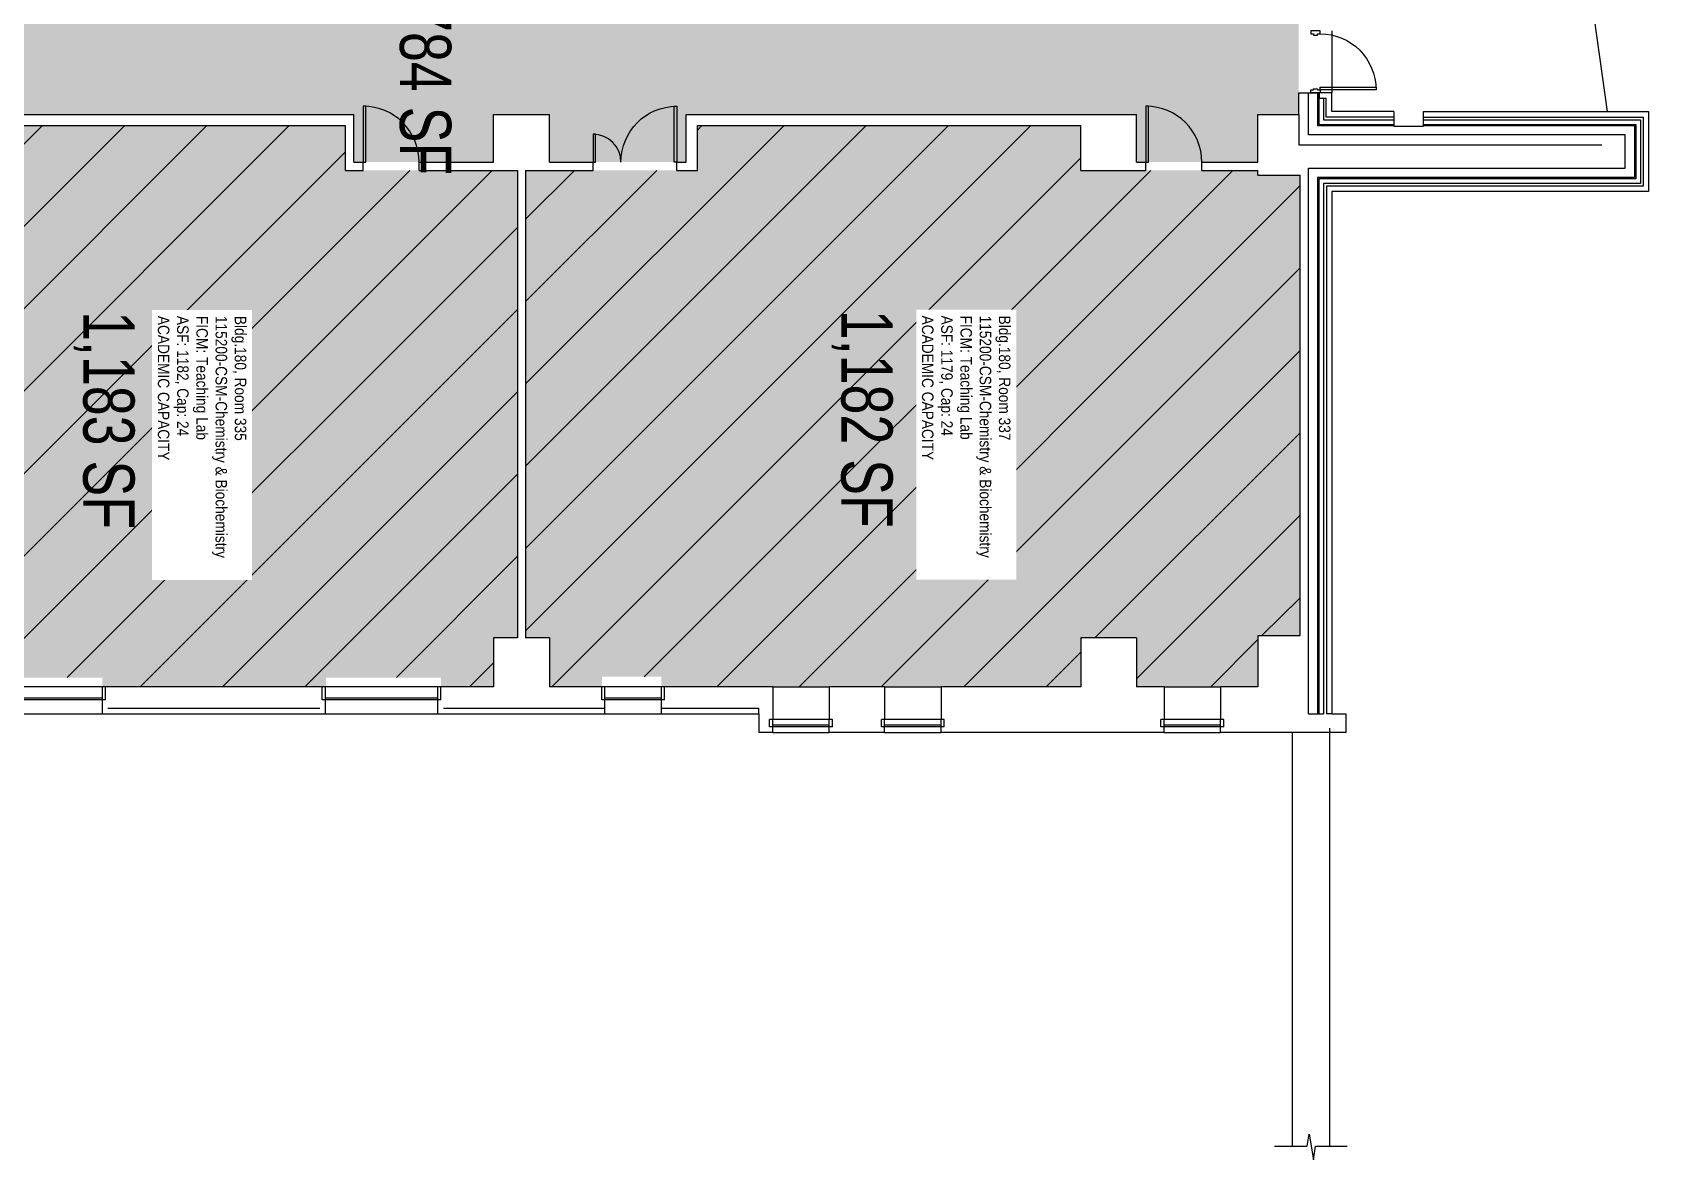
# Model space of a CAD drawing. Header units: inches. Extents: x 69211883 to 69217823, y 27675792 to 27679222.
# Drawn here: x 69216782 to 69217823, y 27677542 to 27678268 of the extents above; entities that cross this region are included whole.
import ezdxf
from ezdxf.enums import TextEntityAlignment as Align

# ---------------------------------------------------------------- set-up
doc = ezdxf.new("R2010")
doc.units = ezdxf.units.IN
doc.header["$LTSCALE"] = 0.25
doc.header["$MEASUREMENT"] = 0
doc.layers.get('0').update_dxf_attribs({"linetype": 'CONTINUOUS'})
for name, color, linetype in [('A-DOOR', 2, 'CONTINUOUS'), ('A-FLOR', 3, 'CONTINUOUS'), ('A-GLAZ', 1, 'CONTINUOUS'), ('A-IDEN-RNUM', 7, 'CONTINUOUS'), ('A-IDEN-SNUM', 4, 'CONTINUOUS'), ('A-IDEN-VNUM', 4, 'CONTINUOUS'), ('A-ROOF', 2, 'CONTINUOUS'), ('A-WALL', 5, 'CONTINUOUS'), ('AREA-TEXT', 3, 'CONTINUOUS'), ('Rooms-Capacity', 4, 'CONTINUOUS'), ('Rooms-Category-Color', 7, 'CONTINUOUS'), ('Rooms-College-Color', 7, 'CONTINUOUS'), ('Rooms-Department-Color', 7, 'CONTINUOUS'), ('Rooms-Division-Color', 7, 'CONTINUOUS'), ('Rooms-Information', 7, 'CONTINUOUS')]:
    doc.layers.add(name, color=color, linetype=linetype)
doc.styles.add('CP_AREA', font='arial.ttf', dxfattribs={"height": 15})
doc.styles.add('CP_ROOMSNUMBER', font='arial.ttf', dxfattribs={"height": 1})
doc.styles.add('CP_ROOMVNUMBER', font='arial.ttf', dxfattribs={"width": 0.85, "height": 0.075})
pattern_1 = [(45, (0, 0), (-26.516504294, 26.516504294), [])]

# ---------------------------------------------------------------- blocks, each defined once
blk = doc.blocks.new('Z08D36')
at = {"linetype": 'Continuous', "lineweight": -3}
blk.add_lwpolyline([(-18, 0), (-16.25, 0), (-16.25, 36), (-18, 36)], close=True, dxfattribs=at)
blk.add_arc((-18, 0), 36, 0, 90)

msp = doc.modelspace()

# ---------------------------------------------------------------- hatches: boundary and pattern name
at = {"layer": 'Rooms-Capacity'}
h = msp.add_hatch(dxfattribs=at)
h.set_pattern_fill('ANSI31', color=256, scale=300, style=0)
h.set_pattern_definition(pattern_1)
h.paths.add_polyline_path([(69217045.4, 27677846.4), (69217045.4, 27677852.4), (69216971.2, 27677852.4), (69216971.2, 27677846.4), (69216827.2, 27677846.4), (69216827.2, 27677852.4), (69216753, 27677852.4), (69216753, 27677846.4), (69216738.7, 27677846.4), (69216738.7, 27677877.9), (69216699.7, 27677877.9), (69216699.7, 27677846.4), (69216595.8, 27677846.4), (69216595.8, 27678179), (69216737.2, 27678179), (69216737.2, 27678207.8), (69216983.9, 27678207.8), (69216983.9, 27678179), (69217094.6, 27678179), (69217094.6, 27677877.9), (69217079.2, 27677877.9), (69217079.2, 27677846.4)])
h = msp.add_hatch(dxfattribs=at)
h.set_pattern_fill('ANSI31', color=256, scale=300, style=0)
h.set_pattern_definition(pattern_1)
h.paths.add_polyline_path([(69217598.6, 27678176), (69217598.6, 27677879.4), (69217571.3, 27677879.4), (69217571.3, 27677846.4), (69217549.2, 27677846.4), (69217547.4, 27677846.4), (69217511, 27677846.4), (69217509.2, 27677846.4), (69217493.2, 27677846.4), (69217493.2, 27677877.9), (69217457.2, 27677877.9), (69217457.2, 27677846.4), (69217369.2, 27677846.4), (69217367.4, 27677846.4), (69217331, 27677846.4), (69217329.2, 27677846.4), (69217297.2, 27677846.4), (69217295.4, 27677846.4), (69217266.1, 27677846.4), (69217259.2, 27677846.4), (69217187.2, 27677846.4), (69217187.2, 27677852.9), (69217149, 27677852.9), (69217149, 27677846.4), (69217115.2, 27677846.4), (69217115.2, 27677877.9), (69217099.8, 27677877.9), (69217099.8, 27678179), (69217210.4, 27678179), (69217210.4, 27678207.8), (69217457.2, 27678207.8), (69217457.2, 27678179), (69217493.2, 27678179), (69217571.3, 27678179), (69217571.3, 27678176)])
at = {"layer": 'Rooms-Category-Color', "true_color": 0xadadad}
msp.add_hatch(color=253, dxfattribs=at).paths.add_polyline_path([(69217597.6, 27678341.8), (69217495.2, 27678341.8), (69217495.2, 27678311), (69217005.6, 27678311), (69217005.6, 27678341.8), (69216738.7, 27678341.8), (69216738.7, 27678311), (69216699.7, 27678311), (69216699.7, 27678341.8), (69216611.7, 27678341.8), (69216611.7, 27678311), (69216179.8, 27678311), (69216179.8, 27678341.8), (69216091.8, 27678341.8), (69216091.8, 27678311), (69215945.2, 27678311), (69215945.2, 27678341.8), (69215857.2, 27678341.8), (69215857.2, 27678311), (69215567.2, 27678311), (69215567.2, 27678341.8), (69215461.8, 27678341.8), (69215461.8, 27678314.5), (69215455.3, 27678314.5), (69215455.3, 27678316.1), (69215406, 27678316.1), (69215406, 27678311), (69215315.2, 27678311), (69215315.2, 27678215), (69215351.2, 27678215), (69215351.2, 27678197), (69215400.8, 27678197), (69215400.8, 27678215), (69215406, 27678215), (69215406, 27678209.9), (69215455.3, 27678209.9), (69215455.3, 27678211.5), (69215462.4, 27678211.5), (69215462.4, 27678215), (69215981.2, 27678215), (69215981.2, 27678185), (69216065.2, 27678184.3), (69216071.2, 27678215), (69216595.8, 27678215), (69216595.8, 27678184.3), (69216699.2, 27678184.3), (69216699.2, 27678215), (69216989.2, 27678215), (69216989.2, 27678184.3), (69217079.2, 27678184.3), (69217079.2, 27678215), (69217115.2, 27678215), (69217115.2, 27678184.3), (69217143.2, 27678184.3), (69217203.2, 27678184.3), (69217203.2, 27678215), (69217493.2, 27678215), (69217493.2, 27678184.3), (69217571.3, 27678184.3), (69217571.3, 27678215), (69217597.6, 27678215)])
at = {"layer": 'Rooms-Category-Color', "true_color": 0xe3f498}
for points in [[(69217045.4, 27677846.4), (69217045.4, 27677852.4), (69216971.2, 27677852.4), (69216971.2, 27677846.4), (69216827.2, 27677846.4), (69216827.2, 27677852.4), (69216753, 27677852.4), (69216753, 27677846.4), (69216738.7, 27677846.4), (69216738.7, 27677877.9), (69216699.7, 27677877.9), (69216699.7, 27677846.4), (69216595.8, 27677846.4), (69216595.8, 27678179), (69216737.2, 27678179), (69216737.2, 27678207.8), (69216983.9, 27678207.8), (69216983.9, 27678179), (69217094.6, 27678179), (69217094.6, 27677877.9), (69217079.2, 27677877.9), (69217079.2, 27677846.4)], [(69217598.6, 27678176), (69217598.6, 27677879.4), (69217571.3, 27677879.4), (69217571.3, 27677846.4), (69217549.2, 27677846.4), (69217547.4, 27677846.4), (69217511, 27677846.4), (69217509.2, 27677846.4), (69217493.2, 27677846.4), (69217493.2, 27677877.9), (69217457.2, 27677877.9), (69217457.2, 27677846.4), (69217369.2, 27677846.4), (69217367.4, 27677846.4), (69217331, 27677846.4), (69217329.2, 27677846.4), (69217297.2, 27677846.4), (69217295.4, 27677846.4), (69217266.1, 27677846.4), (69217259.2, 27677846.4), (69217187.2, 27677846.4), (69217187.2, 27677852.9), (69217149, 27677852.9), (69217149, 27677846.4), (69217115.2, 27677846.4), (69217115.2, 27677877.9), (69217099.8, 27677877.9), (69217099.8, 27678179), (69217210.4, 27678179), (69217210.4, 27678207.8), (69217457.2, 27678207.8), (69217457.2, 27678179), (69217493.2, 27678179), (69217571.3, 27678179), (69217571.3, 27678176)]]:
    msp.add_hatch(color=61, dxfattribs=at).paths.add_polyline_path(points)
at = {"layer": 'Rooms-College-Color', "true_color": 0xadadad}
msp.add_hatch(color=253, dxfattribs=at).paths.add_polyline_path([(69217597.6, 27678341.8), (69217495.2, 27678341.8), (69217495.2, 27678311), (69217005.6, 27678311), (69217005.6, 27678341.8), (69216738.7, 27678341.8), (69216738.7, 27678311), (69216699.7, 27678311), (69216699.7, 27678341.8), (69216611.7, 27678341.8), (69216611.7, 27678311), (69216179.8, 27678311), (69216179.8, 27678341.8), (69216091.8, 27678341.8), (69216091.8, 27678311), (69215945.2, 27678311), (69215945.2, 27678341.8), (69215857.2, 27678341.8), (69215857.2, 27678311), (69215567.2, 27678311), (69215567.2, 27678341.8), (69215461.8, 27678341.8), (69215461.8, 27678314.5), (69215455.3, 27678314.5), (69215455.3, 27678316.1), (69215406, 27678316.1), (69215406, 27678311), (69215315.2, 27678311), (69215315.2, 27678215), (69215351.2, 27678215), (69215351.2, 27678197), (69215400.8, 27678197), (69215400.8, 27678215), (69215406, 27678215), (69215406, 27678209.9), (69215455.3, 27678209.9), (69215455.3, 27678211.5), (69215462.4, 27678211.5), (69215462.4, 27678215), (69215981.2, 27678215), (69215981.2, 27678185), (69216065.2, 27678184.3), (69216071.2, 27678215), (69216595.8, 27678215), (69216595.8, 27678184.3), (69216699.2, 27678184.3), (69216699.2, 27678215), (69216989.2, 27678215), (69216989.2, 27678184.3), (69217079.2, 27678184.3), (69217079.2, 27678215), (69217115.2, 27678215), (69217115.2, 27678184.3), (69217143.2, 27678184.3), (69217203.2, 27678184.3), (69217203.2, 27678215), (69217493.2, 27678215), (69217493.2, 27678184.3), (69217571.3, 27678184.3), (69217571.3, 27678215), (69217597.6, 27678215)])
at = {"layer": 'Rooms-College-Color', "true_color": 0xffe090}
for points in [[(69217045.4, 27677846.4), (69217045.4, 27677852.4), (69216971.2, 27677852.4), (69216971.2, 27677846.4), (69216827.2, 27677846.4), (69216827.2, 27677852.4), (69216753, 27677852.4), (69216753, 27677846.4), (69216738.7, 27677846.4), (69216738.7, 27677877.9), (69216699.7, 27677877.9), (69216699.7, 27677846.4), (69216595.8, 27677846.4), (69216595.8, 27678179), (69216737.2, 27678179), (69216737.2, 27678207.8), (69216983.9, 27678207.8), (69216983.9, 27678179), (69217094.6, 27678179), (69217094.6, 27677877.9), (69217079.2, 27677877.9), (69217079.2, 27677846.4)], [(69217598.6, 27678176), (69217598.6, 27677879.4), (69217571.3, 27677879.4), (69217571.3, 27677846.4), (69217549.2, 27677846.4), (69217547.4, 27677846.4), (69217511, 27677846.4), (69217509.2, 27677846.4), (69217493.2, 27677846.4), (69217493.2, 27677877.9), (69217457.2, 27677877.9), (69217457.2, 27677846.4), (69217369.2, 27677846.4), (69217367.4, 27677846.4), (69217331, 27677846.4), (69217329.2, 27677846.4), (69217297.2, 27677846.4), (69217295.4, 27677846.4), (69217266.1, 27677846.4), (69217259.2, 27677846.4), (69217187.2, 27677846.4), (69217187.2, 27677852.9), (69217149, 27677852.9), (69217149, 27677846.4), (69217115.2, 27677846.4), (69217115.2, 27677877.9), (69217099.8, 27677877.9), (69217099.8, 27678179), (69217210.4, 27678179), (69217210.4, 27678207.8), (69217457.2, 27678207.8), (69217457.2, 27678179), (69217493.2, 27678179), (69217571.3, 27678179), (69217571.3, 27678176)]]:
    msp.add_hatch(color=41, dxfattribs=at).paths.add_polyline_path(points)
at = {"layer": 'Rooms-Department-Color', "true_color": 0xacacac}
msp.add_hatch(color=253, dxfattribs=at).paths.add_polyline_path([(69217597.6, 27678341.8), (69217495.2, 27678341.8), (69217495.2, 27678311), (69217005.6, 27678311), (69217005.6, 27678341.8), (69216738.7, 27678341.8), (69216738.7, 27678311), (69216699.7, 27678311), (69216699.7, 27678341.8), (69216611.7, 27678341.8), (69216611.7, 27678311), (69216179.8, 27678311), (69216179.8, 27678341.8), (69216091.8, 27678341.8), (69216091.8, 27678311), (69215945.2, 27678311), (69215945.2, 27678341.8), (69215857.2, 27678341.8), (69215857.2, 27678311), (69215567.2, 27678311), (69215567.2, 27678341.8), (69215461.8, 27678341.8), (69215461.8, 27678314.5), (69215455.3, 27678314.5), (69215455.3, 27678316.1), (69215406, 27678316.1), (69215406, 27678311), (69215315.2, 27678311), (69215315.2, 27678215), (69215351.2, 27678215), (69215351.2, 27678197), (69215400.8, 27678197), (69215400.8, 27678215), (69215406, 27678215), (69215406, 27678209.9), (69215455.3, 27678209.9), (69215455.3, 27678211.5), (69215462.4, 27678211.5), (69215462.4, 27678215), (69215981.2, 27678215), (69215981.2, 27678185), (69216065.2, 27678184.3), (69216071.2, 27678215), (69216595.8, 27678215), (69216595.8, 27678184.3), (69216699.2, 27678184.3), (69216699.2, 27678215), (69216989.2, 27678215), (69216989.2, 27678184.3), (69217079.2, 27678184.3), (69217079.2, 27678215), (69217115.2, 27678215), (69217115.2, 27678184.3), (69217143.2, 27678184.3), (69217203.2, 27678184.3), (69217203.2, 27678215), (69217493.2, 27678215), (69217493.2, 27678184.3), (69217571.3, 27678184.3), (69217571.3, 27678215), (69217597.6, 27678215)])
at = {"layer": 'Rooms-Department-Color', "true_color": 0xffe090}
for points in [[(69217045.4, 27677846.4), (69217045.4, 27677852.4), (69216971.2, 27677852.4), (69216971.2, 27677846.4), (69216827.2, 27677846.4), (69216827.2, 27677852.4), (69216753, 27677852.4), (69216753, 27677846.4), (69216738.7, 27677846.4), (69216738.7, 27677877.9), (69216699.7, 27677877.9), (69216699.7, 27677846.4), (69216595.8, 27677846.4), (69216595.8, 27678179), (69216737.2, 27678179), (69216737.2, 27678207.8), (69216983.9, 27678207.8), (69216983.9, 27678179), (69217094.6, 27678179), (69217094.6, 27677877.9), (69217079.2, 27677877.9), (69217079.2, 27677846.4)], [(69217598.6, 27678176), (69217598.6, 27677879.4), (69217571.3, 27677879.4), (69217571.3, 27677846.4), (69217549.2, 27677846.4), (69217547.4, 27677846.4), (69217511, 27677846.4), (69217509.2, 27677846.4), (69217493.2, 27677846.4), (69217493.2, 27677877.9), (69217457.2, 27677877.9), (69217457.2, 27677846.4), (69217369.2, 27677846.4), (69217367.4, 27677846.4), (69217331, 27677846.4), (69217329.2, 27677846.4), (69217297.2, 27677846.4), (69217295.4, 27677846.4), (69217266.1, 27677846.4), (69217259.2, 27677846.4), (69217187.2, 27677846.4), (69217187.2, 27677852.9), (69217149, 27677852.9), (69217149, 27677846.4), (69217115.2, 27677846.4), (69217115.2, 27677877.9), (69217099.8, 27677877.9), (69217099.8, 27678179), (69217210.4, 27678179), (69217210.4, 27678207.8), (69217457.2, 27678207.8), (69217457.2, 27678179), (69217493.2, 27678179), (69217571.3, 27678179), (69217571.3, 27678176)]]:
    msp.add_hatch(color=41, dxfattribs=at).paths.add_polyline_path(points)
at = {"layer": 'Rooms-Division-Color', "true_color": 0xadadad}
msp.add_hatch(color=253, dxfattribs=at).paths.add_polyline_path([(69217597.6, 27678341.8), (69217495.2, 27678341.8), (69217495.2, 27678311), (69217005.6, 27678311), (69217005.6, 27678341.8), (69216738.7, 27678341.8), (69216738.7, 27678311), (69216699.7, 27678311), (69216699.7, 27678341.8), (69216611.7, 27678341.8), (69216611.7, 27678311), (69216179.8, 27678311), (69216179.8, 27678341.8), (69216091.8, 27678341.8), (69216091.8, 27678311), (69215945.2, 27678311), (69215945.2, 27678341.8), (69215857.2, 27678341.8), (69215857.2, 27678311), (69215567.2, 27678311), (69215567.2, 27678341.8), (69215461.8, 27678341.8), (69215461.8, 27678314.5), (69215455.3, 27678314.5), (69215455.3, 27678316.1), (69215406, 27678316.1), (69215406, 27678311), (69215315.2, 27678311), (69215315.2, 27678215), (69215351.2, 27678215), (69215351.2, 27678197), (69215400.8, 27678197), (69215400.8, 27678215), (69215406, 27678215), (69215406, 27678209.9), (69215455.3, 27678209.9), (69215455.3, 27678211.5), (69215462.4, 27678211.5), (69215462.4, 27678215), (69215981.2, 27678215), (69215981.2, 27678185), (69216065.2, 27678184.3), (69216071.2, 27678215), (69216595.8, 27678215), (69216595.8, 27678184.3), (69216699.2, 27678184.3), (69216699.2, 27678215), (69216989.2, 27678215), (69216989.2, 27678184.3), (69217079.2, 27678184.3), (69217079.2, 27678215), (69217115.2, 27678215), (69217115.2, 27678184.3), (69217143.2, 27678184.3), (69217203.2, 27678184.3), (69217203.2, 27678215), (69217493.2, 27678215), (69217493.2, 27678184.3), (69217571.3, 27678184.3), (69217571.3, 27678215), (69217597.6, 27678215)])
at = {"layer": 'Rooms-Division-Color', "true_color": 0xffe090}
for points in [[(69217045.4, 27677846.4), (69217045.4, 27677852.4), (69216971.2, 27677852.4), (69216971.2, 27677846.4), (69216827.2, 27677846.4), (69216827.2, 27677852.4), (69216753, 27677852.4), (69216753, 27677846.4), (69216738.7, 27677846.4), (69216738.7, 27677877.9), (69216699.7, 27677877.9), (69216699.7, 27677846.4), (69216595.8, 27677846.4), (69216595.8, 27678179), (69216737.2, 27678179), (69216737.2, 27678207.8), (69216983.9, 27678207.8), (69216983.9, 27678179), (69217094.6, 27678179), (69217094.6, 27677877.9), (69217079.2, 27677877.9), (69217079.2, 27677846.4)], [(69217598.6, 27678176), (69217598.6, 27677879.4), (69217571.3, 27677879.4), (69217571.3, 27677846.4), (69217549.2, 27677846.4), (69217547.4, 27677846.4), (69217511, 27677846.4), (69217509.2, 27677846.4), (69217493.2, 27677846.4), (69217493.2, 27677877.9), (69217457.2, 27677877.9), (69217457.2, 27677846.4), (69217369.2, 27677846.4), (69217367.4, 27677846.4), (69217331, 27677846.4), (69217329.2, 27677846.4), (69217297.2, 27677846.4), (69217295.4, 27677846.4), (69217266.1, 27677846.4), (69217259.2, 27677846.4), (69217187.2, 27677846.4), (69217187.2, 27677852.9), (69217149, 27677852.9), (69217149, 27677846.4), (69217115.2, 27677846.4), (69217115.2, 27677877.9), (69217099.8, 27677877.9), (69217099.8, 27678179), (69217210.4, 27678179), (69217210.4, 27678207.8), (69217457.2, 27678207.8), (69217457.2, 27678179), (69217493.2, 27678179), (69217571.3, 27678179), (69217571.3, 27678176)]]:
    msp.add_hatch(color=41, dxfattribs=at).paths.add_polyline_path(points)

# ---------------------------------------------------------------- linework, layer by layer
at = {"layer": 'A-DOOR'}
for points in [[(69217605.5, 27678268.9), (69217605.5, 27678266.9), (69217607.2, 27678266.9), (69217607.2, 27678266.1), (69217609.7, 27678266.1), (69217609.7, 27678266.9), (69217611.4, 27678266.9), (69217611.4, 27678268.9)], [(69217605.5, 27678228.9), (69217605.5, 27678230.9), (69217607.2, 27678230.9), (69217607.2, 27678231.6), (69217609.7, 27678231.6), (69217609.7, 27678230.9), (69217611.4, 27678230.9), (69217611.4, 27678228.9)], [(69217143.2, 27678184.3), (69217144.9, 27678184.3), (69217144.9, 27678202.3), (69217143.2, 27678202.3)]]:
    msp.add_lwpolyline(points, close=True, dxfattribs=at)
msp.add_arc((69217143.2, 27678184.3), 18, 0, 90, dxfattribs=at)
at = {"layer": 'A-FLOR'}
msp.add_line((69217796.5, 27678216.9), (69217774, 27678377), dxfattribs=at)
at = {"layer": 'A-GLAZ'}
for p, q in [((69217618.9, 27678268.9), (69217618.9, 27678228.9)), ((69216829.3, 27677846.4), (69216752.9, 27677846.4)), ((69216827.3, 27677838.1), (69216827.3, 27677846.4)), ((69217045.3, 27677846.4), (69216968.9, 27677846.4)), ((69216970.9, 27677838.1), (69216970.9, 27677846.4)), ((69217043.3, 27677838.1), (69217043.3, 27677846.4)), ((69217189.3, 27677846.4), (69217148.9, 27677846.4)), ((69217150.9, 27677838.1), (69217150.9, 27677846.4)), ((69217187.3, 27677838.1), (69217187.3, 27677846.4)), ((69217258.9, 27677846.5), (69217295.3, 27677846.5)), ((69217330.9, 27677846.5), (69217367.3, 27677846.5)), ((69217510.9, 27677846.5), (69217547.3, 27677846.5)), ((69216827.3, 27677839.1), (69216754.9, 27677839.1)), ((69216827.3, 27677838.1), (69216754.9, 27677838.1)), ((69217043.3, 27677839.1), (69216970.9, 27677839.1)), ((69217043.3, 27677838.1), (69216970.9, 27677838.1)), ((69217187.3, 27677839.1), (69217150.9, 27677839.1)), ((69217187.3, 27677838.1), (69217150.9, 27677838.1)), ((69216754.9, 27677829.1), (69216827.3, 27677829.1)), ((69216970.9, 27677829.1), (69217043.3, 27677829.1)), ((69217150.9, 27677829.1), (69217187.3, 27677829.1)), ((69217297.3, 27677825.5), (69217256.9, 27677825.5)), ((69217258.9, 27677820.8), (69217258.9, 27677825.5)), ((69217295.3, 27677821.8), (69217258.9, 27677821.8)), ((69217295.3, 27677820.8), (69217258.9, 27677820.8)), ((69217295.3, 27677820.8), (69217295.3, 27677825.5)), ((69217369.3, 27677825.5), (69217328.9, 27677825.5)), ((69217330.9, 27677820.8), (69217330.9, 27677825.5)), ((69217367.3, 27677821.8), (69217330.9, 27677821.8)), ((69217367.3, 27677820.8), (69217330.9, 27677820.8)), ((69217367.3, 27677820.8), (69217367.3, 27677825.5)), ((69217549.3, 27677825.5), (69217508.9, 27677825.5)), ((69217510.9, 27677820.8), (69217510.9, 27677825.5)), ((69217547.3, 27677821.8), (69217510.9, 27677821.8)), ((69217547.3, 27677820.8), (69217510.9, 27677820.8)), ((69217547.3, 27677820.8), (69217547.3, 27677825.5)), ((69217603.8, 27677829.1), (69217613.6, 27677829.1)), ((69217258.9, 27677817.1), (69217295.3, 27677817.1)), ((69217330.9, 27677817.1), (69217367.3, 27677817.1)), ((69217510.9, 27677817.1), (69217547.3, 27677817.1))]:
    msp.add_line(p, q, dxfattribs=at)
for points in [[(69217603.8, 27677829.1), (69217603.8, 27678180.4), (69217807.8, 27678180.4), (69217807.8, 27678201.8), (69217603.8, 27678201.8), (69217603.8, 27678228.9)], [(69217609.8, 27678228.9), (69217609.8, 27678207.8), (69217658.9, 27678207.8)], [(69217610.6, 27678228.9), (69217610.6, 27678208.5), (69217658.9, 27678208.5)], [(69217613.6, 27678225.3), (69217613.6, 27678211.5), (69217658.9, 27678211.5)], [(69217597.6, 27678215), (69217597.6, 27678195.5), (69217792.7, 27678195.5)], [(69217677.9, 27678207.8), (69217813.8, 27678207.8), (69217813.8, 27678174.4), (69217609.8, 27678174.4), (69217609.8, 27677829.1)], [(69217677.9, 27678208.5), (69217814.6, 27678208.5), (69217814.6, 27678173.6), (69217610.6, 27678173.6), (69217610.6, 27677829.1)], [(69217677.9, 27678211.5), (69217817.6, 27678211.5), (69217817.6, 27678170.6), (69217613.6, 27678170.6), (69217613.6, 27677829.1)], [(69217582, 27677550.7), (69217603.1, 27677550.7), (69217604.4, 27677558.5), (69217607.1, 27677542), (69217608.5, 27677550.7), (69217628.8, 27677550.7)]]:
    msp.add_lwpolyline(points, dxfattribs=at)
at = {"layer": 'A-ROOF'}
for p, q in [((69217593.4, 27677817.1), (69217593.4, 27677550.7)), ((69217617.4, 27677819.8), (69217617.4, 27677550.7))]:
    msp.add_line(p, q, dxfattribs=at)
at = {"layer": 'A-WALL'}
for p, q in [((69216699.2, 27678215), (69216989.2, 27678215)), ((69216737.2, 27678207.8), (69216983.9, 27678207.8)), ((69216983.9, 27678179), (69216983.9, 27678207.8)), ((69216989.2, 27678184.3), (69216989.2, 27678215)), ((69217079.2, 27678184.3), (69217079.2, 27678215)), ((69217079.2, 27678215), (69217115.2, 27678215)), ((69217115.2, 27678184.3), (69217115.2, 27678215)), ((69217203.2, 27678184.3), (69217203.2, 27678215)), ((69217203.2, 27678215), (69217493.2, 27678215)), ((69217210.4, 27678179), (69217210.4, 27678207.8)), ((69217210.4, 27678207.8), (69217457.2, 27678207.8)), ((69217457.2, 27678179), (69217457.2, 27678207.8)), ((69217493.2, 27678184.3), (69217493.2, 27678215)), ((69217571.3, 27678215), (69217597.6, 27678215)), ((69217571.3, 27678184.3), (69217571.3, 27678215)), ((69217571.3, 27678215), (69217597.6, 27678215)), ((69216989.2, 27678184.3), (69216995.2, 27678184.3)), ((69216995.2, 27678179), (69216995.2, 27678184.3)), ((69217031.2, 27678179), (69217031.2, 27678184.3)), ((69217031.2, 27678184.3), (69217079.2, 27678184.3)), ((69217115.2, 27678184.3), (69217143.2, 27678184.3)), ((69217143.2, 27678179), (69217143.2, 27678184.3)), ((69217197.2, 27678179), (69217197.2, 27678184.3)), ((69217197.2, 27678184.3), (69217203.2, 27678184.3)), ((69217493.2, 27678184.3), (69217499.2, 27678184.3)), ((69217499.2, 27678179), (69217499.2, 27678184.3)), ((69217535.2, 27678179), (69217535.2, 27678184.3)), ((69217535.2, 27678184.3), (69217571.3, 27678184.3)), ((69216983.9, 27678179), (69216995.2, 27678179)), ((69217031.2, 27678179), (69217094.6, 27678179)), ((69217094.6, 27678179), (69217094.6, 27677877.9)), ((69217099.8, 27678179), (69217099.8, 27677877.9)), ((69217099.8, 27678179), (69217143.2, 27678179)), ((69217197.2, 27678179), (69217210.4, 27678179)), ((69217457.2, 27678179), (69217499.2, 27678179)), ((69217535.2, 27678179), (69217571.3, 27678179)), ((69217571.3, 27678176), (69217571.3, 27678179)), ((69217571.3, 27678176), (69217598.6, 27678176)), ((69217598.6, 27677879.4), (69217598.6, 27678176)), ((69217079.2, 27677877.9), (69217079.2, 27677846.4)), ((69217094.6, 27677877.9), (69217079.2, 27677877.9)), ((69217115.2, 27677877.9), (69217099.8, 27677877.9)), ((69217115.2, 27677877.9), (69217115.2, 27677846.4)), ((69217457.2, 27677877.9), (69217457.2, 27677846.4)), ((69217493.2, 27677877.9), (69217457.2, 27677877.9)), ((69217493.2, 27677877.9), (69217493.2, 27677846.4)), ((69217571.3, 27677879.4), (69217598.6, 27677879.4)), ((69217571.3, 27677879.4), (69217571.3, 27677846.4)), ((69216968.9, 27677846.4), (69216829.3, 27677846.4)), ((69216829.3, 27677838.1), (69216829.3, 27677846.4)), ((69216968.9, 27677838.1), (69216968.9, 27677846.4)), ((69217079.2, 27677846.4), (69217045.3, 27677846.4)), ((69217045.3, 27677838.1), (69217045.3, 27677846.4)), ((69217148.9, 27677846.4), (69217115.2, 27677846.4)), ((69217148.9, 27677838.1), (69217148.9, 27677846.4)), ((69217258.9, 27677846.4), (69217189.3, 27677846.4)), ((69217189.3, 27677838.1), (69217189.3, 27677846.4)), ((69217258.9, 27677846.4), (69217258.9, 27677825.5)), ((69217330.9, 27677846.4), (69217295.3, 27677846.4)), ((69217295.3, 27677846.4), (69217295.3, 27677825.5)), ((69217330.9, 27677846.4), (69217330.9, 27677825.5)), ((69217457.2, 27677846.4), (69217367.3, 27677846.4)), ((69217367.3, 27677846.4), (69217367.3, 27677825.5)), ((69217510.9, 27677846.4), (69217493.2, 27677846.4)), ((69217510.9, 27677846.4), (69217510.9, 27677825.5)), ((69217571.3, 27677846.4), (69217547.3, 27677846.4)), ((69217547.3, 27677846.4), (69217547.3, 27677825.5)), ((69216829.3, 27677838.1), (69216827.3, 27677838.1)), ((69216827.3, 27677829.1), (69216827.3, 27677838.1)), ((69216830.9, 27677832.8), (69216967.3, 27677832.8)), ((69216970.9, 27677838.1), (69216968.9, 27677838.1)), ((69216970.9, 27677829.1), (69216970.9, 27677838.1)), ((69217045.3, 27677838.1), (69217043.3, 27677838.1)), ((69217043.3, 27677829.1), (69217043.3, 27677838.1)), ((69217046.9, 27677832.8), (69217150.9, 27677832.8)), ((69217150.9, 27677838.1), (69217148.9, 27677838.1)), ((69217150.9, 27677829.1), (69217150.9, 27677838.1)), ((69217189.3, 27677838.1), (69217187.3, 27677838.1)), ((69217187.3, 27677829.1), (69217187.3, 27677838.1)), ((69217187.3, 27677832.8), (69217250, 27677832.8)), ((69217250, 27677829.1), (69217250, 27677832.8)), ((69216827.3, 27677829.1), (69216970.9, 27677829.1)), ((69217043.3, 27677829.1), (69217150.9, 27677829.1)), ((69217187.3, 27677829.1), (69217249.9, 27677829.1)), ((69217249.9, 27677829.1), (69217249.9, 27677817.1)), ((69217256.9, 27677820.8), (69217256.9, 27677825.5)), ((69217258.9, 27677825.5), (69217256.9, 27677825.5)), ((69217258.9, 27677820.8), (69217256.9, 27677820.8)), ((69217258.9, 27677817.1), (69217258.9, 27677820.8)), ((69217297.3, 27677825.5), (69217295.3, 27677825.5)), ((69217297.3, 27677820.8), (69217295.3, 27677820.8)), ((69217295.3, 27677817.1), (69217295.3, 27677820.8)), ((69217297.3, 27677820.8), (69217297.3, 27677825.5)), ((69217328.9, 27677820.8), (69217328.9, 27677825.5)), ((69217330.9, 27677825.5), (69217328.9, 27677825.5)), ((69217330.9, 27677820.8), (69217328.9, 27677820.8)), ((69217330.9, 27677817.1), (69217330.9, 27677820.8)), ((69217369.3, 27677825.5), (69217367.3, 27677825.5)), ((69217369.3, 27677820.8), (69217367.3, 27677820.8)), ((69217367.3, 27677817.1), (69217367.3, 27677820.8)), ((69217369.3, 27677820.8), (69217369.3, 27677825.5)), ((69217508.9, 27677820.8), (69217508.9, 27677825.5)), ((69217510.9, 27677825.5), (69217508.9, 27677825.5)), ((69217510.9, 27677820.8), (69217508.9, 27677820.8)), ((69217510.9, 27677817.1), (69217510.9, 27677820.8)), ((69217549.3, 27677825.5), (69217547.3, 27677825.5)), ((69217549.3, 27677820.8), (69217547.3, 27677820.8)), ((69217547.3, 27677817.1), (69217547.3, 27677820.8)), ((69217549.3, 27677820.8), (69217549.3, 27677825.5)), ((69217618.9, 27677829.1), (69217615.4, 27677829.1)), ((69217618.9, 27677829.1), (69217627.9, 27677829.1)), ((69217627.9, 27677829.1), (69217627.9, 27677817.1)), ((69217258.9, 27677817.1), (69217249.9, 27677817.1)), ((69217330.9, 27677817.1), (69217295.3, 27677817.1)), ((69217510.9, 27677817.1), (69217367.3, 27677817.1)), ((69217627.9, 27677817.1), (69217547.3, 27677817.1))]:
    msp.add_line(p, q, dxfattribs=at)
for points in [[(69217597.6, 27678215), (69217597.6, 27678228.9), (69217610.9, 27678228.9)], [(69217658.9, 27678216.9), (69217618.9, 27678216.9), (69217618.9, 27678228.9), (69217610.9, 27678228.9)], [(69217658.9, 27678213.3), (69217615.3, 27678213.3), (69217615.3, 27678225.3), (69217610.9, 27678225.3), (69217610.9, 27678228.9)], [(69217677.9, 27678216.9), (69217822.9, 27678216.9), (69217822.9, 27678165.3), (69217618.9, 27678165.3), (69217618.9, 27677829.1)], [(69217658.9, 27678216.9), (69217658.9, 27678207.4), (69217677.9, 27678207.4), (69217677.9, 27678216.9)], [(69217677.9, 27678213.3), (69217819.4, 27678213.3), (69217819.4, 27678168.9), (69217615.4, 27678168.9), (69217615.4, 27677829.1)]]:
    msp.add_lwpolyline(points, dxfattribs=at)

# ---------------------------------------------------------------- block references
at = {"layer": 'A-DOOR', "xscale": -1, "rotation": 269.9999510680979}
msp.add_blockref('Z08D36', (69217611.4, 27678248.9), dxfattribs=at)
at = {"layer": 'A-DOOR'}
for p in [(69217013.2, 27678184.3), (69217517.2, 27678184.3)]:
    msp.add_blockref('Z08D36', p, dxfattribs=at)
at = {"layer": 'A-DOOR', "xscale": -1}
msp.add_blockref('Z08D36', (69217179.2, 27678184.3), dxfattribs=at)

# ---------------------------------------------------------------- texts
at = {"layer": 'A-IDEN-RNUM', "style": 'CP_ROOMSNUMBER'}
for s, p in [('0335-00', (69216885.4, 27678032.1)), ('0337-00', (69217377.4, 27678032.4))]:
    msp.add_text(s, height=1, rotation=270, dxfattribs=at).set_placement(p, align=Align.MIDDLE)
at = {"layer": 'A-IDEN-SNUM', "style": 'CP_ROOMSNUMBER'}
for s, p in [('1800033500', (69216886.6, 27678033.9)), ('1800033700', (69217378.6, 27678034.2))]:
    msp.add_text(s, height=1, rotation=270, dxfattribs=at).set_placement(p, align=Align.MIDDLE)
at = {"layer": 'A-IDEN-VNUM', "style": 'CP_ROOMVNUMBER', "width": 0.85}
for s, p in [('335', (69216888.5, 27678033.8)), ('337', (69217380.5, 27678034))]:
    msp.add_text(s, height=52, rotation=270, dxfattribs=at).set_placement(p, align=Align.MIDDLE)
at = {"layer": 'AREA-TEXT', "style": 'CP_AREA', "width": 0.75}
for s, p in [('1,784 SF', (69217035.4, 27678246)), ('1,183 SF', (69216831.5, 27678018.2)), ('1,182 SF', (69217319.6, 27678019))]:
    msp.add_text(s, height=33, rotation=270, dxfattribs=at).set_placement(p, align=Align.MIDDLE_CENTER)

# ---------------------------------------------------------------- next in the draw order: texts
at = {"layer": 'Rooms-Information', "char_height": 7.4286, "width": 166.4, "attachment_point": 7, "rotation": 270, "style": 'CP_ROOMVNUMBER', "bg_fill": 3, "box_fill_scale": 1.5, "bg_fill_color": 256, "bg_fill_true_color": 13158600, "bg_fill_transparency": 0}
for s, insert in [('Bldg.180, Room 335^M^J115200-CSM-Chemistry & Biochemistry^M^JFICM: Teaching Lab^M^JASF: 1182, Cap: 24^M^JACADEMIC CAPACITY', (69216862.9, 27678085.3)), ('Bldg.180, Room 337^M^J115200-CSM-Chemistry & Biochemistry^M^JFICM: Teaching Lab^M^JASF: 1179, Cap: 24^M^JACADEMIC CAPACITY', (69217354.9, 27678085.5))]:
    msp.add_mtext(s, dxfattribs=dict(at, insert=insert))

doc.saveas('drawing.dxf')
